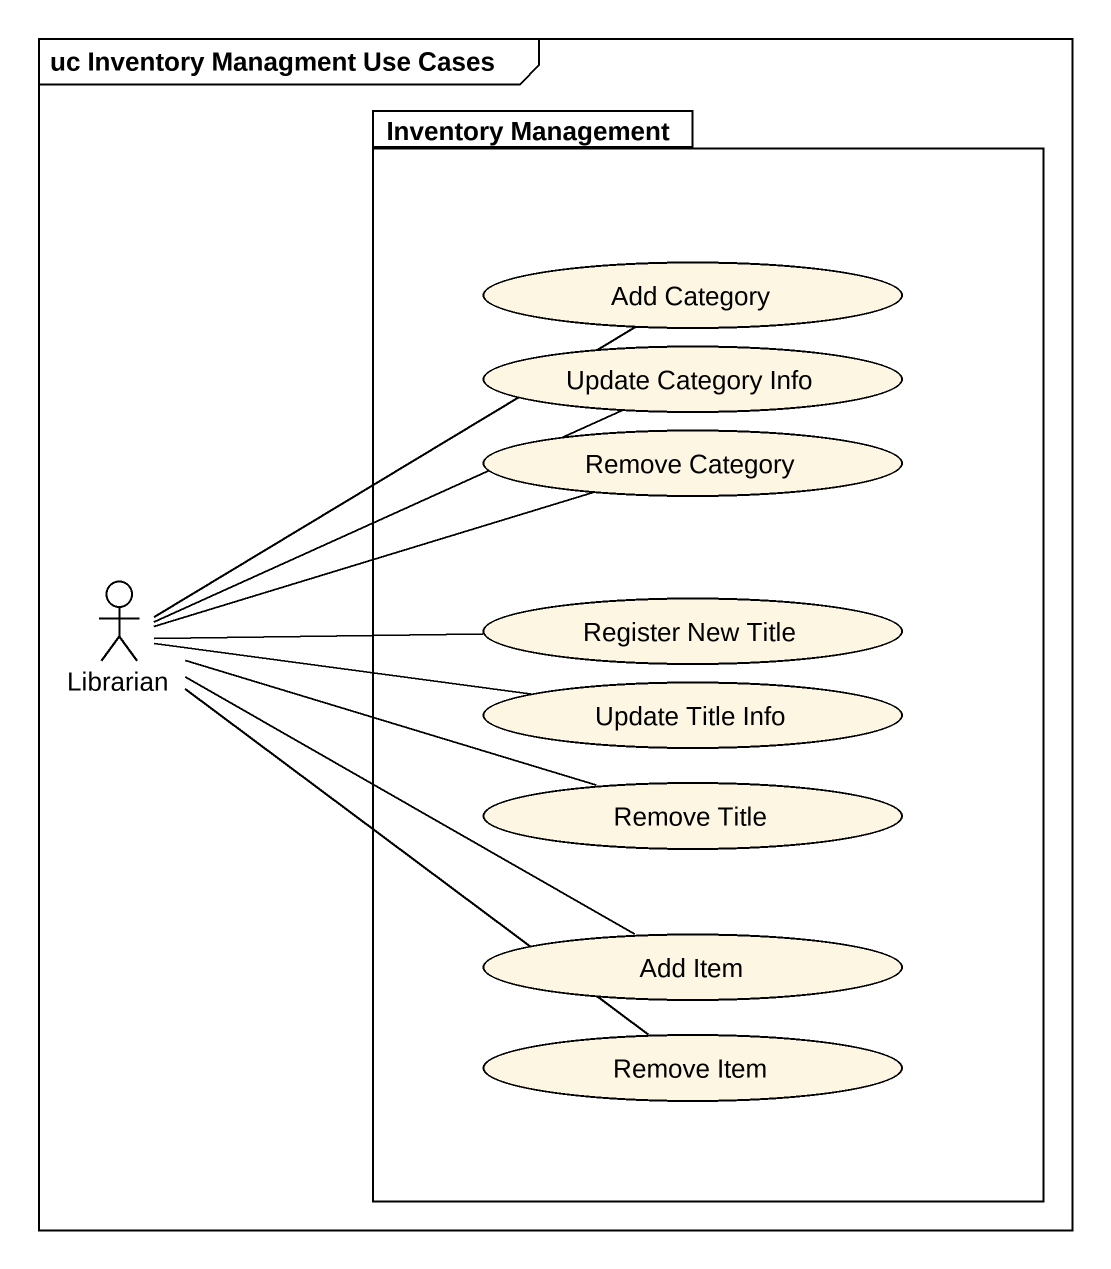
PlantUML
@startuml
mainframe uc Inventory Managment Use Cases
package "Inventory Management" as Inventory_Management {
  usecase "Add Category" as Add_Category
  usecase "Update Category Info" as Update_Category_Info
  usecase "Remove Category" as Remove_Category
  usecase "Register New Title" as Register_New_Title
  usecase "Update Title Info" as Update_Title_Info
  usecase "Remove Title" as Remove_Title
  usecase "Add Item" as Add_Item
  usecase "Remove Item" as Remove_Item
}
actor Librarian
Librarian -right- Add_Category
Librarian -right- Update_Category_Info
Librarian -right- Remove_Category
Librarian -right- Register_New_Title
Librarian -right- Update_Title_Info
Librarian -right- Remove_Title
Librarian -right- Add_Item
Librarian -- Remove_Item
@enduml
